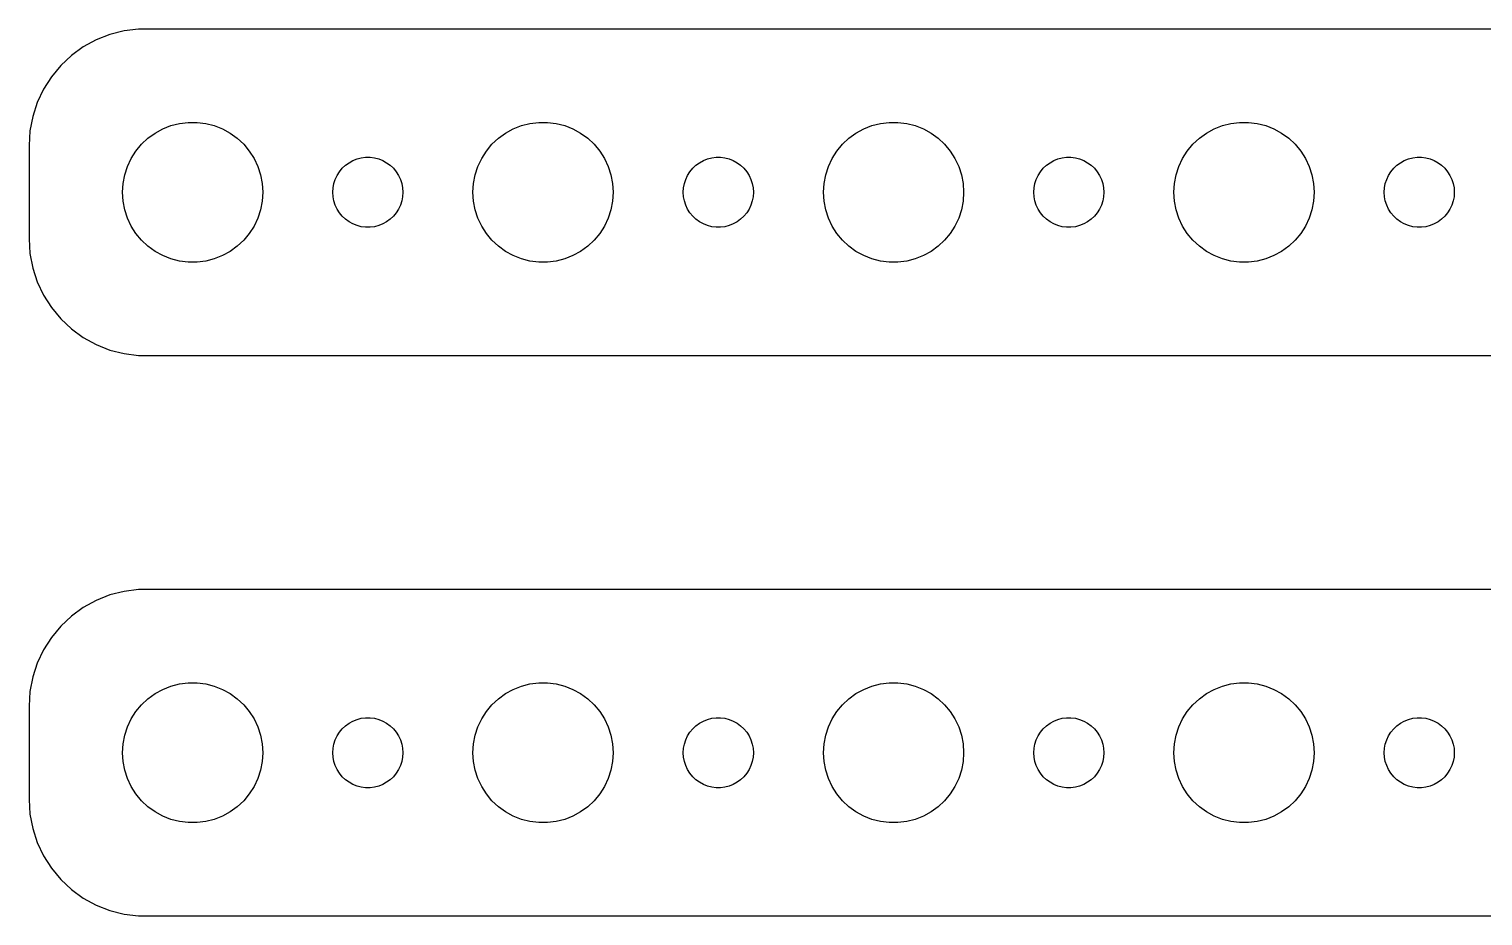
# Model space of a CAD drawing. Header units: metres. Extents: x -127 to 127, y 113 to 223.
# Drawn here: x -127 to -64.8, y 113 to 151 of the extents above; entities that cross this region are included whole.
import ezdxf

# ---------------------------------------------------------------- set-up
doc = ezdxf.new("R2010")
doc.units = ezdxf.units.M

msp = doc.modelspace()

# ---------------------------------------------------------------- linework, layer by layer
for p, q in [((-123.545, 150.755), (-124.129, 150.524)), ((-122.937, 150.911), (-123.545, 150.755)), ((-122.314, 150.99), (-122.937, 150.911)), ((122.314, 150.99), (-122.314, 150.99)), ((-124.679, 150.222), (-125.187, 149.853)), ((-124.129, 150.524), (-124.679, 150.222)), ((-125.645, 149.423), (-126.045, 148.939)), ((-125.187, 149.853), (-125.645, 149.423)), ((-126.045, 148.939), (-126.382, 148.409)), ((-126.382, 148.409), (-126.649, 147.841)), ((-126.649, 147.841), (-126.843, 147.243)), ((-126.843, 147.243), (-126.961, 146.627)), ((-121.277, 146.714), (-120.927, 146.853)), ((-120.927, 146.853), (-120.562, 146.947)), ((-120.562, 146.947), (-120.188, 146.994)), ((-120.188, 146.994), (-119.812, 146.994)), ((-119.812, 146.994), (-119.438, 146.947)), ((-119.438, 146.947), (-119.073, 146.853)), ((-119.073, 146.853), (-118.723, 146.714)), ((-106.277, 146.714), (-105.927, 146.853)), ((-105.927, 146.853), (-105.562, 146.947)), ((-105.562, 146.947), (-105.188, 146.994)), ((-105.188, 146.994), (-104.812, 146.994)), ((-104.812, 146.994), (-104.438, 146.947)), ((-104.438, 146.947), (-104.073, 146.853)), ((-104.073, 146.853), (-103.723, 146.714)), ((-91.2773, 146.714), (-90.927, 146.853)), ((-90.927, 146.853), (-90.5621, 146.947)), ((-90.5621, 146.947), (-90.1884, 146.994)), ((-90.1884, 146.994), (-89.8116, 146.994)), ((-89.8116, 146.994), (-89.4379, 146.947)), ((-89.4379, 146.947), (-89.073, 146.853)), ((-89.073, 146.853), (-88.7227, 146.714)), ((-76.2773, 146.714), (-75.927, 146.853)), ((-75.927, 146.853), (-75.5621, 146.947)), ((-75.5621, 146.947), (-75.1884, 146.994)), ((-75.1884, 146.994), (-74.8116, 146.994)), ((-74.8116, 146.994), (-74.4379, 146.947)), ((-74.4379, 146.947), (-74.073, 146.853)), ((-74.073, 146.853), (-73.7227, 146.714)), ((-126.961, 146.627), (-127, 146)), ((-122.187, 146.054), (-121.912, 146.312)), ((-121.912, 146.312), (-121.607, 146.533)), ((-121.607, 146.533), (-121.277, 146.714)), ((-118.723, 146.714), (-118.393, 146.533)), ((-118.393, 146.533), (-118.088, 146.312)), ((-118.088, 146.312), (-117.813, 146.054)), ((-107.187, 146.054), (-106.912, 146.312)), ((-106.912, 146.312), (-106.607, 146.533)), ((-106.607, 146.533), (-106.277, 146.714)), ((-103.723, 146.714), (-103.393, 146.533)), ((-103.393, 146.533), (-103.088, 146.312)), ((-103.088, 146.312), (-102.813, 146.054)), ((-92.1869, 146.054), (-91.9123, 146.312)), ((-91.9123, 146.312), (-91.6075, 146.533)), ((-91.6075, 146.533), (-91.2773, 146.714)), ((-88.7227, 146.714), (-88.3925, 146.533)), ((-88.3925, 146.533), (-88.0877, 146.312)), ((-88.0877, 146.312), (-87.8131, 146.054)), ((-77.1869, 146.054), (-76.9123, 146.312)), ((-76.9123, 146.312), (-76.6075, 146.533)), ((-76.6075, 146.533), (-76.2773, 146.714)), ((-73.7227, 146.714), (-73.3925, 146.533)), ((-73.3925, 146.533), (-73.0877, 146.312)), ((-73.0877, 146.312), (-72.8131, 146.054)), ((-127, 146), (-127, 142)), ((-122.629, 145.445), (-122.427, 145.763)), ((-122.427, 145.763), (-122.187, 146.054)), ((-117.813, 146.054), (-117.573, 145.763)), ((-117.573, 145.763), (-117.371, 145.445)), ((-107.629, 145.445), (-107.427, 145.763)), ((-107.427, 145.763), (-107.187, 146.054)), ((-102.813, 146.054), (-102.573, 145.763)), ((-102.573, 145.763), (-102.371, 145.445)), ((-92.6289, 145.445), (-92.427, 145.763)), ((-92.427, 145.763), (-92.1869, 146.054)), ((-87.8131, 146.054), (-87.573, 145.763)), ((-87.573, 145.763), (-87.3711, 145.445)), ((-77.6289, 145.445), (-77.427, 145.763)), ((-77.427, 145.763), (-77.1869, 146.054)), ((-72.8131, 146.054), (-72.573, 145.763)), ((-72.573, 145.763), (-72.3711, 145.445)), ((-122.906, 144.746), (-122.789, 145.104)), ((-122.789, 145.104), (-122.629, 145.445)), ((-117.371, 145.445), (-117.211, 145.104)), ((-117.211, 145.104), (-117.094, 144.746)), ((-113.714, 144.882), (-113.593, 145.027)), ((-113.593, 145.027), (-113.456, 145.156)), ((-113.456, 145.156), (-113.304, 145.266)), ((-113.304, 145.266), (-113.139, 145.357)), ((-113.139, 145.357), (-112.964, 145.427)), ((-112.964, 145.427), (-112.781, 145.473)), ((-112.781, 145.473), (-112.594, 145.497)), ((-112.594, 145.497), (-112.406, 145.497)), ((-112.406, 145.497), (-112.219, 145.473)), ((-112.219, 145.473), (-112.036, 145.427)), ((-112.036, 145.427), (-111.861, 145.357)), ((-111.861, 145.357), (-111.696, 145.266)), ((-111.696, 145.266), (-111.544, 145.156)), ((-111.544, 145.156), (-111.407, 145.027)), ((-111.407, 145.027), (-111.286, 144.882)), ((-107.906, 144.746), (-107.789, 145.104)), ((-107.789, 145.104), (-107.629, 145.445)), ((-102.371, 145.445), (-102.211, 145.104)), ((-102.211, 145.104), (-102.094, 144.746)), ((-98.7135, 144.882), (-98.5934, 145.027)), ((-98.5934, 145.027), (-98.4561, 145.156)), ((-98.4561, 145.156), (-98.3037, 145.266)), ((-98.3037, 145.266), (-98.1387, 145.357)), ((-98.1387, 145.357), (-97.9635, 145.427)), ((-97.9635, 145.427), (-97.7811, 145.473)), ((-97.7811, 145.473), (-97.5942, 145.497)), ((-97.5942, 145.497), (-97.4058, 145.497)), ((-97.4058, 145.497), (-97.2189, 145.473)), ((-97.2189, 145.473), (-97.0365, 145.427)), ((-97.0365, 145.427), (-96.8613, 145.357)), ((-96.8613, 145.357), (-96.6963, 145.266)), ((-96.6963, 145.266), (-96.5439, 145.156)), ((-96.5439, 145.156), (-96.4065, 145.027)), ((-96.4065, 145.027), (-96.2865, 144.882)), ((-92.9057, 144.746), (-92.7893, 145.104)), ((-92.7893, 145.104), (-92.6289, 145.445)), ((-87.3711, 145.445), (-87.2107, 145.104)), ((-87.2107, 145.104), (-87.0943, 144.746)), ((-83.7135, 144.882), (-83.5934, 145.027)), ((-83.5934, 145.027), (-83.4561, 145.156)), ((-83.4561, 145.156), (-83.3037, 145.266)), ((-83.3037, 145.266), (-83.1387, 145.357)), ((-83.1387, 145.357), (-82.9635, 145.427)), ((-82.9635, 145.427), (-82.7811, 145.473)), ((-82.7811, 145.473), (-82.5942, 145.497)), ((-82.5942, 145.497), (-82.4058, 145.497)), ((-82.4058, 145.497), (-82.2189, 145.473)), ((-82.2189, 145.473), (-82.0365, 145.427)), ((-82.0365, 145.427), (-81.8613, 145.357)), ((-81.8613, 145.357), (-81.6963, 145.266)), ((-81.6963, 145.266), (-81.5439, 145.156)), ((-81.5439, 145.156), (-81.4065, 145.027)), ((-81.4065, 145.027), (-81.2865, 144.882)), ((-77.9057, 144.746), (-77.7893, 145.104)), ((-77.7893, 145.104), (-77.6289, 145.445)), ((-72.3711, 145.445), (-72.2107, 145.104)), ((-72.2107, 145.104), (-72.0943, 144.746)), ((-68.7135, 144.882), (-68.5934, 145.027)), ((-68.5934, 145.027), (-68.4561, 145.156)), ((-68.4561, 145.156), (-68.3037, 145.266)), ((-68.3037, 145.266), (-68.1387, 145.357)), ((-68.1387, 145.357), (-67.9635, 145.427)), ((-67.9635, 145.427), (-67.7811, 145.473)), ((-67.7811, 145.473), (-67.5942, 145.497)), ((-67.5942, 145.497), (-67.4058, 145.497)), ((-67.4058, 145.497), (-67.2189, 145.473)), ((-67.2189, 145.473), (-67.0365, 145.427)), ((-67.0365, 145.427), (-66.8613, 145.357)), ((-66.8613, 145.357), (-66.6963, 145.266)), ((-66.6963, 145.266), (-66.5439, 145.156)), ((-66.5439, 145.156), (-66.4065, 145.027)), ((-66.4065, 145.027), (-66.2865, 144.882)), ((-123, 144), (-122.976, 144.376)), ((-122.976, 144.376), (-122.906, 144.746)), ((-117.094, 144.746), (-117.024, 144.376)), ((-117.024, 144.376), (-117, 144)), ((-113.988, 144.188), (-113.953, 144.373)), ((-113.953, 144.373), (-113.895, 144.552)), ((-113.895, 144.552), (-113.814, 144.723)), ((-113.814, 144.723), (-113.714, 144.882)), ((-111.286, 144.882), (-111.186, 144.723)), ((-111.186, 144.723), (-111.105, 144.552)), ((-111.105, 144.552), (-111.047, 144.373)), ((-111.047, 144.373), (-111.012, 144.188)), ((-108, 144), (-107.976, 144.376)), ((-107.976, 144.376), (-107.906, 144.746)), ((-102.094, 144.746), (-102.024, 144.376)), ((-102.024, 144.376), (-102, 144)), ((-98.9882, 144.188), (-98.9529, 144.373)), ((-98.9529, 144.373), (-98.8947, 144.552)), ((-98.8947, 144.552), (-98.8145, 144.723)), ((-98.8145, 144.723), (-98.7135, 144.882)), ((-96.2865, 144.882), (-96.1855, 144.723)), ((-96.1855, 144.723), (-96.1053, 144.552)), ((-96.1053, 144.552), (-96.0471, 144.373)), ((-96.0471, 144.373), (-96.0118, 144.188)), ((-93, 144), (-92.9763, 144.376)), ((-92.9763, 144.376), (-92.9057, 144.746)), ((-87.0943, 144.746), (-87.0237, 144.376)), ((-87.0237, 144.376), (-87, 144)), ((-83.9882, 144.188), (-83.9529, 144.373)), ((-83.9529, 144.373), (-83.8947, 144.552)), ((-83.8947, 144.552), (-83.8145, 144.723)), ((-83.8145, 144.723), (-83.7135, 144.882)), ((-81.2865, 144.882), (-81.1855, 144.723)), ((-81.1855, 144.723), (-81.1053, 144.552)), ((-81.1053, 144.552), (-81.0471, 144.373)), ((-81.0471, 144.373), (-81.0118, 144.188)), ((-78, 144), (-77.9763, 144.376)), ((-77.9763, 144.376), (-77.9057, 144.746)), ((-72.0943, 144.746), (-72.0237, 144.376)), ((-72.0237, 144.376), (-72, 144)), ((-68.9882, 144.188), (-68.9529, 144.373)), ((-68.9529, 144.373), (-68.8947, 144.552)), ((-68.8947, 144.552), (-68.8145, 144.723)), ((-68.8145, 144.723), (-68.7135, 144.882)), ((-66.2865, 144.882), (-66.1855, 144.723)), ((-66.1855, 144.723), (-66.1053, 144.552)), ((-66.1053, 144.552), (-66.0471, 144.373)), ((-66.0471, 144.373), (-66.0118, 144.188)), ((-122.976, 143.624), (-123, 144)), ((-117, 144), (-117.024, 143.624)), ((-114, 144), (-113.988, 144.188)), ((-113.988, 143.812), (-114, 144)), ((-113.953, 143.627), (-113.988, 143.812)), ((-111.012, 143.812), (-111.047, 143.627)), ((-111.012, 144.188), (-111, 144)), ((-111, 144), (-111.012, 143.812)), ((-107.976, 143.624), (-108, 144)), ((-102, 144), (-102.024, 143.624)), ((-99, 144), (-98.9882, 144.188)), ((-98.9882, 143.812), (-99, 144)), ((-98.9529, 143.627), (-98.9882, 143.812)), ((-96.0118, 143.812), (-96.0471, 143.627)), ((-96.0118, 144.188), (-96, 144)), ((-96, 144), (-96.0118, 143.812)), ((-92.9763, 143.624), (-93, 144)), ((-87, 144), (-87.0237, 143.624)), ((-84, 144), (-83.9882, 144.188)), ((-83.9882, 143.812), (-84, 144)), ((-83.9529, 143.627), (-83.9882, 143.812)), ((-81.0118, 143.812), (-81.0471, 143.627)), ((-81.0118, 144.188), (-81, 144)), ((-81, 144), (-81.0118, 143.812)), ((-77.9763, 143.624), (-78, 144)), ((-72, 144), (-72.0237, 143.624)), ((-69, 144), (-68.9882, 144.188)), ((-68.9882, 143.812), (-69, 144)), ((-68.9529, 143.627), (-68.9882, 143.812)), ((-66.0118, 143.812), (-66.0471, 143.627)), ((-66.0118, 144.188), (-66, 144)), ((-66, 144), (-66.0118, 143.812)), ((-122.906, 143.254), (-122.976, 143.624)), ((-122.789, 142.896), (-122.906, 143.254)), ((-117.094, 143.254), (-117.211, 142.896)), ((-117.024, 143.624), (-117.094, 143.254)), ((-113.895, 143.448), (-113.953, 143.627)), ((-113.814, 143.277), (-113.895, 143.448)), ((-113.714, 143.118), (-113.814, 143.277)), ((-113.593, 142.973), (-113.714, 143.118)), ((-111.286, 143.118), (-111.407, 142.973)), ((-111.186, 143.277), (-111.286, 143.118)), ((-111.105, 143.448), (-111.186, 143.277)), ((-111.047, 143.627), (-111.105, 143.448)), ((-107.906, 143.254), (-107.976, 143.624)), ((-107.789, 142.896), (-107.906, 143.254)), ((-102.094, 143.254), (-102.211, 142.896)), ((-102.024, 143.624), (-102.094, 143.254)), ((-98.8947, 143.448), (-98.9529, 143.627)), ((-98.8145, 143.277), (-98.8947, 143.448)), ((-98.7135, 143.118), (-98.8145, 143.277)), ((-98.5934, 142.973), (-98.7135, 143.118)), ((-96.2865, 143.118), (-96.4065, 142.973)), ((-96.1855, 143.277), (-96.2865, 143.118)), ((-96.1053, 143.448), (-96.1855, 143.277)), ((-96.0471, 143.627), (-96.1053, 143.448)), ((-92.9057, 143.254), (-92.9763, 143.624)), ((-92.7893, 142.896), (-92.9057, 143.254)), ((-87.0943, 143.254), (-87.2107, 142.896)), ((-87.0237, 143.624), (-87.0943, 143.254)), ((-83.8947, 143.448), (-83.9529, 143.627)), ((-83.8145, 143.277), (-83.8947, 143.448)), ((-83.7135, 143.118), (-83.8145, 143.277)), ((-83.5934, 142.973), (-83.7135, 143.118)), ((-81.2865, 143.118), (-81.4065, 142.973)), ((-81.1855, 143.277), (-81.2865, 143.118)), ((-81.1053, 143.448), (-81.1855, 143.277)), ((-81.0471, 143.627), (-81.1053, 143.448)), ((-77.9057, 143.254), (-77.9763, 143.624)), ((-77.7893, 142.896), (-77.9057, 143.254)), ((-72.0943, 143.254), (-72.2107, 142.896)), ((-72.0237, 143.624), (-72.0943, 143.254)), ((-68.8947, 143.448), (-68.9529, 143.627)), ((-68.8145, 143.277), (-68.8947, 143.448)), ((-68.7135, 143.118), (-68.8145, 143.277)), ((-68.5934, 142.973), (-68.7135, 143.118)), ((-66.2865, 143.118), (-66.4065, 142.973)), ((-66.1855, 143.277), (-66.2865, 143.118)), ((-66.1053, 143.448), (-66.1855, 143.277)), ((-66.0471, 143.627), (-66.1053, 143.448)), ((-122.629, 142.555), (-122.789, 142.896)), ((-122.427, 142.237), (-122.629, 142.555)), ((-117.371, 142.555), (-117.573, 142.237)), ((-117.211, 142.896), (-117.371, 142.555)), ((-113.456, 142.844), (-113.593, 142.973)), ((-113.304, 142.734), (-113.456, 142.844)), ((-113.139, 142.643), (-113.304, 142.734)), ((-112.964, 142.573), (-113.139, 142.643)), ((-112.781, 142.527), (-112.964, 142.573)), ((-112.594, 142.503), (-112.781, 142.527)), ((-112.406, 142.503), (-112.594, 142.503)), ((-112.219, 142.527), (-112.406, 142.503)), ((-112.036, 142.573), (-112.219, 142.527)), ((-111.861, 142.643), (-112.036, 142.573)), ((-111.696, 142.734), (-111.861, 142.643)), ((-111.544, 142.844), (-111.696, 142.734)), ((-111.407, 142.973), (-111.544, 142.844)), ((-107.629, 142.555), (-107.789, 142.896)), ((-107.427, 142.237), (-107.629, 142.555)), ((-102.371, 142.555), (-102.573, 142.237)), ((-102.211, 142.896), (-102.371, 142.555)), ((-98.4561, 142.844), (-98.5934, 142.973)), ((-98.3037, 142.734), (-98.4561, 142.844)), ((-98.1387, 142.643), (-98.3037, 142.734)), ((-97.9635, 142.573), (-98.1387, 142.643)), ((-97.7811, 142.527), (-97.9635, 142.573)), ((-97.5942, 142.503), (-97.7811, 142.527)), ((-97.4058, 142.503), (-97.5942, 142.503)), ((-97.2189, 142.527), (-97.4058, 142.503)), ((-97.0365, 142.573), (-97.2189, 142.527)), ((-96.8613, 142.643), (-97.0365, 142.573)), ((-96.6963, 142.734), (-96.8613, 142.643)), ((-96.5439, 142.844), (-96.6963, 142.734)), ((-96.4065, 142.973), (-96.5439, 142.844)), ((-92.6289, 142.555), (-92.7893, 142.896)), ((-92.427, 142.237), (-92.6289, 142.555)), ((-87.3711, 142.555), (-87.573, 142.237)), ((-87.2107, 142.896), (-87.3711, 142.555)), ((-83.4561, 142.844), (-83.5934, 142.973)), ((-83.3037, 142.734), (-83.4561, 142.844)), ((-83.1387, 142.643), (-83.3037, 142.734)), ((-82.9635, 142.573), (-83.1387, 142.643)), ((-82.7811, 142.527), (-82.9635, 142.573)), ((-82.5942, 142.503), (-82.7811, 142.527)), ((-82.4058, 142.503), (-82.5942, 142.503)), ((-82.2189, 142.527), (-82.4058, 142.503)), ((-82.0365, 142.573), (-82.2189, 142.527)), ((-81.8613, 142.643), (-82.0365, 142.573)), ((-81.6963, 142.734), (-81.8613, 142.643)), ((-81.5439, 142.844), (-81.6963, 142.734)), ((-81.4065, 142.973), (-81.5439, 142.844)), ((-77.6289, 142.555), (-77.7893, 142.896)), ((-77.427, 142.237), (-77.6289, 142.555)), ((-72.3711, 142.555), (-72.573, 142.237)), ((-72.2107, 142.896), (-72.3711, 142.555)), ((-68.4561, 142.844), (-68.5934, 142.973)), ((-68.3037, 142.734), (-68.4561, 142.844)), ((-68.1387, 142.643), (-68.3037, 142.734)), ((-67.9635, 142.573), (-68.1387, 142.643)), ((-67.7811, 142.527), (-67.9635, 142.573)), ((-67.5942, 142.503), (-67.7811, 142.527)), ((-67.4058, 142.503), (-67.5942, 142.503)), ((-67.2189, 142.527), (-67.4058, 142.503)), ((-67.0365, 142.573), (-67.2189, 142.527)), ((-66.8613, 142.643), (-67.0365, 142.573)), ((-66.6963, 142.734), (-66.8613, 142.643)), ((-66.5439, 142.844), (-66.6963, 142.734)), ((-66.4065, 142.973), (-66.5439, 142.844)), ((-127, 142), (-126.961, 141.373)), ((-122.187, 141.946), (-122.427, 142.237)), ((-121.912, 141.688), (-122.187, 141.946)), ((-117.813, 141.946), (-118.088, 141.688)), ((-117.573, 142.237), (-117.813, 141.946)), ((-107.187, 141.946), (-107.427, 142.237)), ((-106.912, 141.688), (-107.187, 141.946)), ((-102.813, 141.946), (-103.088, 141.688)), ((-102.573, 142.237), (-102.813, 141.946)), ((-92.1869, 141.946), (-92.427, 142.237)), ((-91.9123, 141.688), (-92.1869, 141.946)), ((-87.8131, 141.946), (-88.0877, 141.688)), ((-87.573, 142.237), (-87.8131, 141.946)), ((-77.1869, 141.946), (-77.427, 142.237)), ((-76.9123, 141.688), (-77.1869, 141.946)), ((-72.8131, 141.946), (-73.0877, 141.688)), ((-72.573, 142.237), (-72.8131, 141.946)), ((-126.961, 141.373), (-126.843, 140.757)), ((-121.607, 141.467), (-121.912, 141.688)), ((-121.277, 141.286), (-121.607, 141.467)), ((-120.927, 141.147), (-121.277, 141.286)), ((-118.723, 141.286), (-119.073, 141.147)), ((-118.393, 141.467), (-118.723, 141.286)), ((-118.088, 141.688), (-118.393, 141.467)), ((-106.607, 141.467), (-106.912, 141.688)), ((-106.277, 141.286), (-106.607, 141.467)), ((-105.927, 141.147), (-106.277, 141.286)), ((-103.723, 141.286), (-104.073, 141.147)), ((-103.393, 141.467), (-103.723, 141.286)), ((-103.088, 141.688), (-103.393, 141.467)), ((-91.6075, 141.467), (-91.9123, 141.688)), ((-91.2773, 141.286), (-91.6075, 141.467)), ((-90.927, 141.147), (-91.2773, 141.286)), ((-88.7227, 141.286), (-89.073, 141.147)), ((-88.3925, 141.467), (-88.7227, 141.286)), ((-88.0877, 141.688), (-88.3925, 141.467)), ((-76.6075, 141.467), (-76.9123, 141.688)), ((-76.2773, 141.286), (-76.6075, 141.467)), ((-75.927, 141.147), (-76.2773, 141.286)), ((-73.7227, 141.286), (-74.073, 141.147)), ((-73.3925, 141.467), (-73.7227, 141.286)), ((-73.0877, 141.688), (-73.3925, 141.467)), ((-126.843, 140.757), (-126.649, 140.159)), ((-120.562, 141.053), (-120.927, 141.147)), ((-120.188, 141.006), (-120.562, 141.053)), ((-119.812, 141.006), (-120.188, 141.006)), ((-119.438, 141.053), (-119.812, 141.006)), ((-119.073, 141.147), (-119.438, 141.053)), ((-105.562, 141.053), (-105.927, 141.147)), ((-105.188, 141.006), (-105.562, 141.053)), ((-104.812, 141.006), (-105.188, 141.006)), ((-104.438, 141.053), (-104.812, 141.006)), ((-104.073, 141.147), (-104.438, 141.053)), ((-90.5621, 141.053), (-90.927, 141.147)), ((-90.1884, 141.006), (-90.5621, 141.053)), ((-89.8116, 141.006), (-90.1884, 141.006)), ((-89.4379, 141.053), (-89.8116, 141.006)), ((-89.073, 141.147), (-89.4379, 141.053)), ((-75.5621, 141.053), (-75.927, 141.147)), ((-75.1884, 141.006), (-75.5621, 141.053)), ((-74.8116, 141.006), (-75.1884, 141.006)), ((-74.4379, 141.053), (-74.8116, 141.006)), ((-74.073, 141.147), (-74.4379, 141.053)), ((-126.649, 140.159), (-126.382, 139.591)), ((-126.382, 139.591), (-126.045, 139.061)), ((-126.045, 139.061), (-125.645, 138.577)), ((-125.645, 138.577), (-125.187, 138.147)), ((-125.187, 138.147), (-124.679, 137.778)), ((-124.679, 137.778), (-124.129, 137.476)), ((-124.129, 137.476), (-123.545, 137.245)), ((-123.545, 137.245), (-122.937, 137.089)), ((-122.937, 137.089), (-122.314, 137.01)), ((-122.314, 137.01), (122.314, 137.01)), ((-122.314, 126.99), (-122.937, 126.911)), ((122.314, 126.99), (-122.314, 126.99)), ((-124.129, 126.524), (-124.679, 126.222)), ((-123.545, 126.755), (-124.129, 126.524)), ((-122.937, 126.911), (-123.545, 126.755)), ((-125.187, 125.853), (-125.645, 125.423)), ((-124.679, 126.222), (-125.187, 125.853)), ((-125.645, 125.423), (-126.045, 124.939)), ((-126.045, 124.939), (-126.382, 124.409)), ((-126.649, 123.841), (-126.843, 123.243)), ((-126.382, 124.409), (-126.649, 123.841)), ((-126.843, 123.243), (-126.961, 122.627)), ((-126.961, 122.627), (-127, 122)), ((-121.607, 122.533), (-121.277, 122.714)), ((-121.277, 122.714), (-120.927, 122.853)), ((-120.927, 122.853), (-120.562, 122.947)), ((-120.562, 122.947), (-120.188, 122.994)), ((-120.188, 122.994), (-119.812, 122.994)), ((-119.812, 122.994), (-119.438, 122.947)), ((-119.438, 122.947), (-119.073, 122.853)), ((-119.073, 122.853), (-118.723, 122.714)), ((-118.723, 122.714), (-118.393, 122.533)), ((-106.607, 122.533), (-106.277, 122.714)), ((-106.277, 122.714), (-105.927, 122.853)), ((-105.927, 122.853), (-105.562, 122.947)), ((-105.562, 122.947), (-105.188, 122.994)), ((-105.188, 122.994), (-104.812, 122.994)), ((-104.812, 122.994), (-104.438, 122.947)), ((-104.438, 122.947), (-104.073, 122.853)), ((-104.073, 122.853), (-103.723, 122.714)), ((-103.723, 122.714), (-103.393, 122.533)), ((-91.6075, 122.533), (-91.2773, 122.714)), ((-91.2773, 122.714), (-90.927, 122.853)), ((-90.927, 122.853), (-90.5621, 122.947)), ((-90.5621, 122.947), (-90.1884, 122.994)), ((-90.1884, 122.994), (-89.8116, 122.994)), ((-89.8116, 122.994), (-89.4379, 122.947)), ((-89.4379, 122.947), (-89.073, 122.853)), ((-89.073, 122.853), (-88.7227, 122.714)), ((-88.7227, 122.714), (-88.3925, 122.533)), ((-76.6075, 122.533), (-76.2773, 122.714)), ((-76.2773, 122.714), (-75.927, 122.853)), ((-75.927, 122.853), (-75.5621, 122.947)), ((-75.5621, 122.947), (-75.1884, 122.994)), ((-75.1884, 122.994), (-74.8116, 122.994)), ((-74.8116, 122.994), (-74.4379, 122.947)), ((-74.4379, 122.947), (-74.073, 122.853)), ((-74.073, 122.853), (-73.7227, 122.714)), ((-73.7227, 122.714), (-73.3925, 122.533)), ((-127, 122), (-127, 118)), ((-122.427, 121.763), (-122.187, 122.054)), ((-122.187, 122.054), (-121.912, 122.312)), ((-121.912, 122.312), (-121.607, 122.533)), ((-118.393, 122.533), (-118.088, 122.312)), ((-118.088, 122.312), (-117.813, 122.054)), ((-117.813, 122.054), (-117.573, 121.763)), ((-107.427, 121.763), (-107.187, 122.054)), ((-107.187, 122.054), (-106.912, 122.312)), ((-106.912, 122.312), (-106.607, 122.533)), ((-103.393, 122.533), (-103.088, 122.312)), ((-103.088, 122.312), (-102.813, 122.054)), ((-102.813, 122.054), (-102.573, 121.763)), ((-92.427, 121.763), (-92.1869, 122.054)), ((-92.1869, 122.054), (-91.9123, 122.312)), ((-91.9123, 122.312), (-91.6075, 122.533)), ((-88.3925, 122.533), (-88.0877, 122.312)), ((-88.0877, 122.312), (-87.8131, 122.054)), ((-87.8131, 122.054), (-87.573, 121.763)), ((-77.427, 121.763), (-77.1869, 122.054)), ((-77.1869, 122.054), (-76.9123, 122.312)), ((-76.9123, 122.312), (-76.6075, 122.533)), ((-73.3925, 122.533), (-73.0877, 122.312)), ((-73.0877, 122.312), (-72.8131, 122.054)), ((-72.8131, 122.054), (-72.573, 121.763)), ((-122.789, 121.104), (-122.629, 121.445)), ((-122.629, 121.445), (-122.427, 121.763)), ((-117.573, 121.763), (-117.371, 121.445)), ((-117.371, 121.445), (-117.211, 121.104)), ((-113.304, 121.266), (-113.139, 121.357)), ((-113.139, 121.357), (-112.964, 121.427)), ((-112.964, 121.427), (-112.781, 121.473)), ((-112.781, 121.473), (-112.594, 121.497)), ((-112.594, 121.497), (-112.406, 121.497)), ((-112.406, 121.497), (-112.219, 121.473)), ((-112.219, 121.473), (-112.036, 121.427)), ((-112.036, 121.427), (-111.861, 121.357)), ((-111.861, 121.357), (-111.696, 121.266)), ((-107.789, 121.104), (-107.629, 121.445)), ((-107.629, 121.445), (-107.427, 121.763)), ((-102.573, 121.763), (-102.371, 121.445)), ((-102.371, 121.445), (-102.211, 121.104)), ((-98.3037, 121.266), (-98.1387, 121.357)), ((-98.1387, 121.357), (-97.9635, 121.427)), ((-97.9635, 121.427), (-97.7811, 121.473)), ((-97.7811, 121.473), (-97.5942, 121.497)), ((-97.5942, 121.497), (-97.4058, 121.497)), ((-97.4058, 121.497), (-97.2189, 121.473)), ((-97.2189, 121.473), (-97.0365, 121.427)), ((-97.0365, 121.427), (-96.8613, 121.357)), ((-96.8613, 121.357), (-96.6963, 121.266)), ((-92.7893, 121.104), (-92.6289, 121.445)), ((-92.6289, 121.445), (-92.427, 121.763)), ((-87.573, 121.763), (-87.3711, 121.445)), ((-87.3711, 121.445), (-87.2107, 121.104)), ((-83.3037, 121.266), (-83.1387, 121.357)), ((-83.1387, 121.357), (-82.9635, 121.427)), ((-82.9635, 121.427), (-82.7811, 121.473)), ((-82.7811, 121.473), (-82.5942, 121.497)), ((-82.5942, 121.497), (-82.4058, 121.497)), ((-82.4058, 121.497), (-82.2189, 121.473)), ((-82.2189, 121.473), (-82.0365, 121.427)), ((-82.0365, 121.427), (-81.8613, 121.357)), ((-81.8613, 121.357), (-81.6963, 121.266)), ((-77.7893, 121.104), (-77.6289, 121.445)), ((-77.6289, 121.445), (-77.427, 121.763)), ((-72.573, 121.763), (-72.3711, 121.445)), ((-72.3711, 121.445), (-72.2107, 121.104)), ((-68.3037, 121.266), (-68.1387, 121.357)), ((-68.1387, 121.357), (-67.9635, 121.427)), ((-67.9635, 121.427), (-67.7811, 121.473)), ((-67.7811, 121.473), (-67.5942, 121.497)), ((-67.5942, 121.497), (-67.4058, 121.497)), ((-67.4058, 121.497), (-67.2189, 121.473)), ((-67.2189, 121.473), (-67.0365, 121.427)), ((-67.0365, 121.427), (-66.8613, 121.357)), ((-66.8613, 121.357), (-66.6963, 121.266)), ((-122.976, 120.376), (-122.906, 120.746)), ((-122.906, 120.746), (-122.789, 121.104)), ((-117.211, 121.104), (-117.094, 120.746)), ((-117.094, 120.746), (-117.024, 120.376)), ((-113.895, 120.552), (-113.814, 120.723)), ((-113.814, 120.723), (-113.714, 120.882)), ((-113.714, 120.882), (-113.593, 121.027)), ((-113.593, 121.027), (-113.456, 121.156)), ((-113.456, 121.156), (-113.304, 121.266)), ((-111.696, 121.266), (-111.544, 121.156)), ((-111.544, 121.156), (-111.407, 121.027)), ((-111.407, 121.027), (-111.286, 120.882)), ((-111.286, 120.882), (-111.186, 120.723)), ((-111.186, 120.723), (-111.105, 120.552)), ((-107.976, 120.376), (-107.906, 120.746)), ((-107.906, 120.746), (-107.789, 121.104)), ((-102.211, 121.104), (-102.094, 120.746)), ((-102.094, 120.746), (-102.024, 120.376)), ((-98.8947, 120.552), (-98.8145, 120.723)), ((-98.8145, 120.723), (-98.7135, 120.882)), ((-98.7135, 120.882), (-98.5934, 121.027)), ((-98.5934, 121.027), (-98.4561, 121.156)), ((-98.4561, 121.156), (-98.3037, 121.266)), ((-96.6963, 121.266), (-96.5439, 121.156)), ((-96.5439, 121.156), (-96.4065, 121.027)), ((-96.4065, 121.027), (-96.2865, 120.882)), ((-96.2865, 120.882), (-96.1855, 120.723)), ((-96.1855, 120.723), (-96.1053, 120.552)), ((-92.9763, 120.376), (-92.9057, 120.746)), ((-92.9057, 120.746), (-92.7893, 121.104)), ((-87.2107, 121.104), (-87.0943, 120.746)), ((-87.0943, 120.746), (-87.0237, 120.376)), ((-83.8947, 120.552), (-83.8145, 120.723)), ((-83.8145, 120.723), (-83.7135, 120.882)), ((-83.7135, 120.882), (-83.5934, 121.027)), ((-83.5934, 121.027), (-83.4561, 121.156)), ((-83.4561, 121.156), (-83.3037, 121.266)), ((-81.6963, 121.266), (-81.5439, 121.156)), ((-81.5439, 121.156), (-81.4065, 121.027)), ((-81.4065, 121.027), (-81.2865, 120.882)), ((-81.2865, 120.882), (-81.1855, 120.723)), ((-81.1855, 120.723), (-81.1053, 120.552)), ((-77.9763, 120.376), (-77.9057, 120.746)), ((-77.9057, 120.746), (-77.7893, 121.104)), ((-72.2107, 121.104), (-72.0943, 120.746)), ((-72.0943, 120.746), (-72.0237, 120.376)), ((-68.8947, 120.552), (-68.8145, 120.723)), ((-68.8145, 120.723), (-68.7135, 120.882)), ((-68.7135, 120.882), (-68.5934, 121.027)), ((-68.5934, 121.027), (-68.4561, 121.156)), ((-68.4561, 121.156), (-68.3037, 121.266)), ((-66.6963, 121.266), (-66.5439, 121.156)), ((-66.5439, 121.156), (-66.4065, 121.027)), ((-66.4065, 121.027), (-66.2865, 120.882)), ((-66.2865, 120.882), (-66.1855, 120.723)), ((-66.1855, 120.723), (-66.1053, 120.552)), ((-123, 120), (-122.976, 120.376)), ((-117.024, 120.376), (-117, 120)), ((-114, 120), (-113.988, 120.188)), ((-113.988, 120.188), (-113.953, 120.373)), ((-113.953, 120.373), (-113.895, 120.552)), ((-111.105, 120.552), (-111.047, 120.373)), ((-111.047, 120.373), (-111.012, 120.188)), ((-111.012, 120.188), (-111, 120)), ((-108, 120), (-107.976, 120.376)), ((-102.024, 120.376), (-102, 120)), ((-99, 120), (-98.9882, 120.188)), ((-98.9882, 120.188), (-98.9529, 120.373)), ((-98.9529, 120.373), (-98.8947, 120.552)), ((-96.1053, 120.552), (-96.0471, 120.373)), ((-96.0471, 120.373), (-96.0118, 120.188)), ((-96.0118, 120.188), (-96, 120)), ((-93, 120), (-92.9763, 120.376)), ((-87.0237, 120.376), (-87, 120)), ((-84, 120), (-83.9882, 120.188)), ((-83.9882, 120.188), (-83.9529, 120.373)), ((-83.9529, 120.373), (-83.8947, 120.552)), ((-81.1053, 120.552), (-81.0471, 120.373)), ((-81.0471, 120.373), (-81.0118, 120.188)), ((-81.0118, 120.188), (-81, 120)), ((-78, 120), (-77.9763, 120.376)), ((-72.0237, 120.376), (-72, 120)), ((-69, 120), (-68.9882, 120.188)), ((-68.9882, 120.188), (-68.9529, 120.373)), ((-68.9529, 120.373), (-68.8947, 120.552)), ((-66.1053, 120.552), (-66.0471, 120.373)), ((-66.0471, 120.373), (-66.0118, 120.188)), ((-66.0118, 120.188), (-66, 120)), ((-122.976, 119.624), (-123, 120)), ((-122.906, 119.254), (-122.976, 119.624)), ((-117.024, 119.624), (-117.094, 119.254)), ((-117, 120), (-117.024, 119.624)), ((-113.988, 119.812), (-114, 120)), ((-113.953, 119.627), (-113.988, 119.812)), ((-113.895, 119.448), (-113.953, 119.627)), ((-111.047, 119.627), (-111.105, 119.448)), ((-111.012, 119.812), (-111.047, 119.627)), ((-111, 120), (-111.012, 119.812)), ((-107.976, 119.624), (-108, 120)), ((-107.906, 119.254), (-107.976, 119.624)), ((-102.024, 119.624), (-102.094, 119.254)), ((-102, 120), (-102.024, 119.624)), ((-98.9882, 119.812), (-99, 120)), ((-98.9529, 119.627), (-98.9882, 119.812)), ((-98.8947, 119.448), (-98.9529, 119.627)), ((-96.0471, 119.627), (-96.1053, 119.448)), ((-96.0118, 119.812), (-96.0471, 119.627)), ((-96, 120), (-96.0118, 119.812)), ((-92.9763, 119.624), (-93, 120)), ((-92.9057, 119.254), (-92.9763, 119.624)), ((-87.0237, 119.624), (-87.0943, 119.254)), ((-87, 120), (-87.0237, 119.624)), ((-83.9882, 119.812), (-84, 120)), ((-83.9529, 119.627), (-83.9882, 119.812)), ((-83.8947, 119.448), (-83.9529, 119.627)), ((-81.0471, 119.627), (-81.1053, 119.448)), ((-81.0118, 119.812), (-81.0471, 119.627)), ((-81, 120), (-81.0118, 119.812)), ((-77.9763, 119.624), (-78, 120)), ((-77.9057, 119.254), (-77.9763, 119.624)), ((-72.0237, 119.624), (-72.0943, 119.254)), ((-72, 120), (-72.0237, 119.624)), ((-68.9882, 119.812), (-69, 120)), ((-68.9529, 119.627), (-68.9882, 119.812)), ((-68.8947, 119.448), (-68.9529, 119.627)), ((-66.0471, 119.627), (-66.1053, 119.448)), ((-66.0118, 119.812), (-66.0471, 119.627)), ((-66, 120), (-66.0118, 119.812)), ((-122.789, 118.896), (-122.906, 119.254)), ((-122.629, 118.555), (-122.789, 118.896)), ((-117.211, 118.896), (-117.371, 118.555)), ((-117.094, 119.254), (-117.211, 118.896)), ((-113.814, 119.277), (-113.895, 119.448)), ((-113.714, 119.118), (-113.814, 119.277)), ((-113.593, 118.973), (-113.714, 119.118)), ((-113.456, 118.844), (-113.593, 118.973)), ((-111.407, 118.973), (-111.544, 118.844)), ((-111.286, 119.118), (-111.407, 118.973)), ((-111.186, 119.277), (-111.286, 119.118)), ((-111.105, 119.448), (-111.186, 119.277)), ((-107.789, 118.896), (-107.906, 119.254)), ((-107.629, 118.555), (-107.789, 118.896)), ((-102.211, 118.896), (-102.371, 118.555)), ((-102.094, 119.254), (-102.211, 118.896)), ((-98.8145, 119.277), (-98.8947, 119.448)), ((-98.7135, 119.118), (-98.8145, 119.277)), ((-98.5934, 118.973), (-98.7135, 119.118)), ((-98.4561, 118.844), (-98.5934, 118.973)), ((-96.4065, 118.973), (-96.5439, 118.844)), ((-96.2865, 119.118), (-96.4065, 118.973)), ((-96.1855, 119.277), (-96.2865, 119.118)), ((-96.1053, 119.448), (-96.1855, 119.277)), ((-92.7893, 118.896), (-92.9057, 119.254)), ((-92.6289, 118.555), (-92.7893, 118.896)), ((-87.2107, 118.896), (-87.3711, 118.555)), ((-87.0943, 119.254), (-87.2107, 118.896)), ((-83.8145, 119.277), (-83.8947, 119.448)), ((-83.7135, 119.118), (-83.8145, 119.277)), ((-83.5934, 118.973), (-83.7135, 119.118)), ((-83.4561, 118.844), (-83.5934, 118.973)), ((-81.4065, 118.973), (-81.5439, 118.844)), ((-81.2865, 119.118), (-81.4065, 118.973)), ((-81.1855, 119.277), (-81.2865, 119.118)), ((-81.1053, 119.448), (-81.1855, 119.277)), ((-77.7893, 118.896), (-77.9057, 119.254)), ((-77.6289, 118.555), (-77.7893, 118.896)), ((-72.2107, 118.896), (-72.3711, 118.555)), ((-72.0943, 119.254), (-72.2107, 118.896)), ((-68.8145, 119.277), (-68.8947, 119.448)), ((-68.7135, 119.118), (-68.8145, 119.277)), ((-68.5934, 118.973), (-68.7135, 119.118)), ((-68.4561, 118.844), (-68.5934, 118.973)), ((-66.4065, 118.973), (-66.5439, 118.844)), ((-66.2865, 119.118), (-66.4065, 118.973)), ((-66.1855, 119.277), (-66.2865, 119.118)), ((-66.1053, 119.448), (-66.1855, 119.277)), ((-122.427, 118.237), (-122.629, 118.555)), ((-122.187, 117.946), (-122.427, 118.237)), ((-117.573, 118.237), (-117.813, 117.946)), ((-117.371, 118.555), (-117.573, 118.237)), ((-113.304, 118.734), (-113.456, 118.844)), ((-113.139, 118.643), (-113.304, 118.734)), ((-112.964, 118.573), (-113.139, 118.643)), ((-112.781, 118.527), (-112.964, 118.573)), ((-112.594, 118.503), (-112.781, 118.527)), ((-112.406, 118.503), (-112.594, 118.503)), ((-112.219, 118.527), (-112.406, 118.503)), ((-112.036, 118.573), (-112.219, 118.527)), ((-111.861, 118.643), (-112.036, 118.573)), ((-111.696, 118.734), (-111.861, 118.643)), ((-111.544, 118.844), (-111.696, 118.734)), ((-107.427, 118.237), (-107.629, 118.555)), ((-107.187, 117.946), (-107.427, 118.237)), ((-102.573, 118.237), (-102.813, 117.946)), ((-102.371, 118.555), (-102.573, 118.237)), ((-98.3037, 118.734), (-98.4561, 118.844)), ((-98.1387, 118.643), (-98.3037, 118.734)), ((-97.9635, 118.573), (-98.1387, 118.643)), ((-97.7811, 118.527), (-97.9635, 118.573)), ((-97.5942, 118.503), (-97.7811, 118.527)), ((-97.4058, 118.503), (-97.5942, 118.503)), ((-97.2189, 118.527), (-97.4058, 118.503)), ((-97.0365, 118.573), (-97.2189, 118.527)), ((-96.8613, 118.643), (-97.0365, 118.573)), ((-96.6963, 118.734), (-96.8613, 118.643)), ((-96.5439, 118.844), (-96.6963, 118.734)), ((-92.427, 118.237), (-92.6289, 118.555)), ((-92.1869, 117.946), (-92.427, 118.237)), ((-87.573, 118.237), (-87.8131, 117.946)), ((-87.3711, 118.555), (-87.573, 118.237)), ((-83.3037, 118.734), (-83.4561, 118.844)), ((-83.1387, 118.643), (-83.3037, 118.734)), ((-82.9635, 118.573), (-83.1387, 118.643)), ((-82.7811, 118.527), (-82.9635, 118.573)), ((-82.5942, 118.503), (-82.7811, 118.527)), ((-82.4058, 118.503), (-82.5942, 118.503)), ((-82.2189, 118.527), (-82.4058, 118.503)), ((-82.0365, 118.573), (-82.2189, 118.527)), ((-81.8613, 118.643), (-82.0365, 118.573)), ((-81.6963, 118.734), (-81.8613, 118.643)), ((-81.5439, 118.844), (-81.6963, 118.734)), ((-77.427, 118.237), (-77.6289, 118.555)), ((-77.1869, 117.946), (-77.427, 118.237)), ((-72.573, 118.237), (-72.8131, 117.946)), ((-72.3711, 118.555), (-72.573, 118.237)), ((-68.3037, 118.734), (-68.4561, 118.844)), ((-68.1387, 118.643), (-68.3037, 118.734)), ((-67.9635, 118.573), (-68.1387, 118.643)), ((-67.7811, 118.527), (-67.9635, 118.573)), ((-67.5942, 118.503), (-67.7811, 118.527)), ((-67.4058, 118.503), (-67.5942, 118.503)), ((-67.2189, 118.527), (-67.4058, 118.503)), ((-67.0365, 118.573), (-67.2189, 118.527)), ((-66.8613, 118.643), (-67.0365, 118.573)), ((-66.6963, 118.734), (-66.8613, 118.643)), ((-66.5439, 118.844), (-66.6963, 118.734)), ((-127, 118), (-126.961, 117.373)), ((-121.912, 117.688), (-122.187, 117.946)), ((-121.607, 117.467), (-121.912, 117.688)), ((-118.088, 117.688), (-118.393, 117.467)), ((-117.813, 117.946), (-118.088, 117.688)), ((-106.912, 117.688), (-107.187, 117.946)), ((-106.607, 117.467), (-106.912, 117.688)), ((-103.088, 117.688), (-103.393, 117.467)), ((-102.813, 117.946), (-103.088, 117.688)), ((-91.9123, 117.688), (-92.1869, 117.946)), ((-91.6075, 117.467), (-91.9123, 117.688)), ((-88.0877, 117.688), (-88.3925, 117.467)), ((-87.8131, 117.946), (-88.0877, 117.688)), ((-76.9123, 117.688), (-77.1869, 117.946)), ((-76.6075, 117.467), (-76.9123, 117.688)), ((-73.0877, 117.688), (-73.3925, 117.467)), ((-72.8131, 117.946), (-73.0877, 117.688)), ((-126.961, 117.373), (-126.843, 116.757)), ((-121.277, 117.286), (-121.607, 117.467)), ((-120.927, 117.147), (-121.277, 117.286)), ((-120.562, 117.053), (-120.927, 117.147)), ((-120.188, 117.006), (-120.562, 117.053)), ((-119.812, 117.006), (-120.188, 117.006)), ((-119.438, 117.053), (-119.812, 117.006)), ((-119.073, 117.147), (-119.438, 117.053)), ((-118.723, 117.286), (-119.073, 117.147)), ((-118.393, 117.467), (-118.723, 117.286)), ((-106.277, 117.286), (-106.607, 117.467)), ((-105.927, 117.147), (-106.277, 117.286)), ((-105.562, 117.053), (-105.927, 117.147)), ((-105.188, 117.006), (-105.562, 117.053)), ((-104.812, 117.006), (-105.188, 117.006)), ((-104.438, 117.053), (-104.812, 117.006)), ((-104.073, 117.147), (-104.438, 117.053)), ((-103.723, 117.286), (-104.073, 117.147)), ((-103.393, 117.467), (-103.723, 117.286)), ((-91.2773, 117.286), (-91.6075, 117.467)), ((-90.927, 117.147), (-91.2773, 117.286)), ((-90.5621, 117.053), (-90.927, 117.147)), ((-90.1884, 117.006), (-90.5621, 117.053)), ((-89.8116, 117.006), (-90.1884, 117.006)), ((-89.4379, 117.053), (-89.8116, 117.006)), ((-89.073, 117.147), (-89.4379, 117.053)), ((-88.7227, 117.286), (-89.073, 117.147)), ((-88.3925, 117.467), (-88.7227, 117.286)), ((-76.2773, 117.286), (-76.6075, 117.467)), ((-75.927, 117.147), (-76.2773, 117.286)), ((-75.5621, 117.053), (-75.927, 117.147)), ((-75.1884, 117.006), (-75.5621, 117.053)), ((-74.8116, 117.006), (-75.1884, 117.006)), ((-74.4379, 117.053), (-74.8116, 117.006)), ((-74.073, 117.147), (-74.4379, 117.053)), ((-73.7227, 117.286), (-74.073, 117.147)), ((-73.3925, 117.467), (-73.7227, 117.286)), ((-126.843, 116.757), (-126.649, 116.159)), ((-126.649, 116.159), (-126.382, 115.591)), ((-126.382, 115.591), (-126.045, 115.061)), ((-126.045, 115.061), (-125.645, 114.577)), ((-125.645, 114.577), (-125.187, 114.147)), ((-125.187, 114.147), (-124.679, 113.778)), ((-124.679, 113.778), (-124.129, 113.476)), ((-124.129, 113.476), (-123.545, 113.245)), ((-123.545, 113.245), (-122.937, 113.089)), ((-122.937, 113.089), (-122.314, 113.01)), ((-122.314, 113.01), (122.314, 113.01))]:
    msp.add_line(p, q)

doc.saveas('drawing.dxf')
